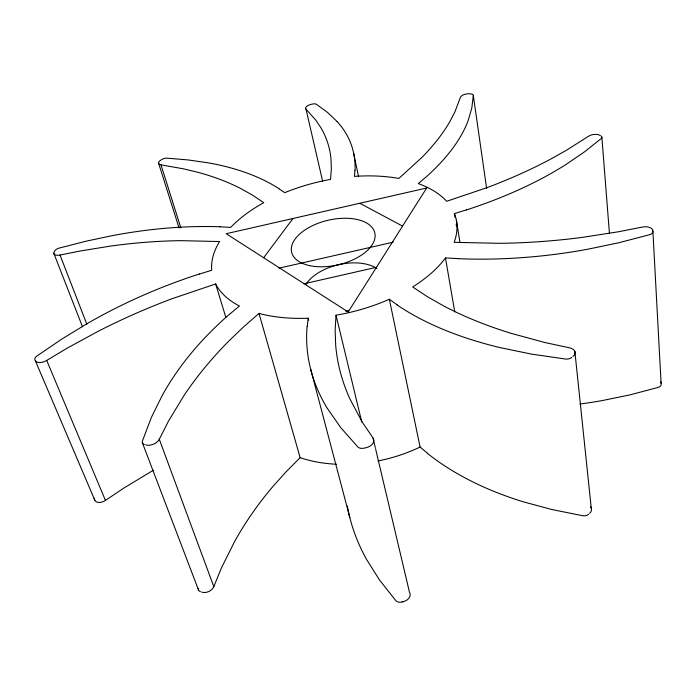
<?xml version="1.0" encoding="UTF-8"?>
<svg xmlns="http://www.w3.org/2000/svg" width="696" height="696" viewBox="0 0 696 696"><rect width="100%" height="100%" fill="white"/><g stroke="black" fill="none" stroke-linecap="round" stroke-linejoin="round"><path stroke-width="1.04" d="M466.372 209.887L454.427 213.602A125.028 67.112 -13.1 0 1 454.114 242.33L499.65 243.322A328.225 147.613 -7.8 0 0 582.256 237.397L618.283 231.803L642.356 227.07A8.23 4.472 -4.3 0 1 652.883 230.95L661.157 384.523A5.037 3.193 -1.8 0 1 658.129 387.42L629.897 394.893L601.605 400.696A264.097 146.682 -6.8 0 1 579.968 404.011M354.934 170.372L354.447 176.393A125.028 67.112 -13.1 0 1 398.851 178.454L421.976 157.383A308.398 135.007 -15.9 0 0 449.807 121.704L454.94 111.83L460.43 97.327A6.534 2.993 -9.6 0 1 469.661 93.803L470.914 93.925A4.35 1.992 -9.6 0 1 473.306 95.439L471.827 107.88L468.164 120.573A265.428 120.164 -15 0 1 425.447 177.576M652.883 231.011L652.831 231.925A5.498 2.993 -4.3 0 1 649.498 234.752L618.648 242.774L587.755 249.229A284.934 133.806 -8 0 1 458.177 258.695M397.181 304.865L389.342 299.254A125.028 67.112 -13.1 0 1 336.029 315.21L335.141 330.148L335.681 345.199A465.145 265.889 0.4 0 0 349.818 398.782L362.32 422.211L373.03 437.993L375.275 447.502M307.214 326.555L308.197 318.194A125.028 67.112 -13.1 0 1 259.008 313.409L243.4 327.05L228.671 341.205A520.895 365.731 -1 0 0 184.118 395.328L168.493 421.089L159.28 439.254A8.97 5.481 -21.1 0 1 145.864 444.944L145.681 444.892M201.744 592.122A8.152 5.759 -23.7 0 0 213.803 586.624L221.398 567.988L234.578 541.566A465.137 368.584 4 0 1 273.258 486.086L286.274 471.601L300.15 457.663A115.092 72.497 -13.1 0 0 336.446 464.223M263.645 257.746L292.973 218.492M588.59 514.231L588.442 514.361A5.481 3.941 -2.9 0 1 582.839 515.753L551.798 509.515L523.174 501.772A298.497 178.907 -2.6 0 1 427.387 453.313M425.352 177.558L418.296 183.587A125.028 67.112 -13.1 0 1 446.632 201.292L487.391 187.511A302.368 131.309 -11.9 0 0 550.527 159.184L566.492 150.232L588.651 136.181A7.247 3.532 -6.5 0 1 600.291 135.52L600.343 135.555M230.576 313.426L239.468 306.005A125.028 67.112 -13.1 0 1 215.638 283.951L171.816 298.793A526.759 393.066 -19.9 0 0 98.066 331.348L67.173 348.157L46.702 360.424A8.108 4.341 -21.7 0 1 35.235 360.528L94.787 500.154A7.439 4.654 -24 0 0 105.444 500.415L123.784 488.105L151.589 471.314A468.06 394.119 -23.7 0 1 153.451 470.261M571.764 357.44L571.677 357.5A6.038 3.758 -5.5 0 1 565.491 359.032L531.518 354.107L500.302 347.669A325.049 166.222 -4.7 0 1 397.077 304.926M199.456 274.041L211.697 270.257A125.028 67.112 -13.1 0 1 219.571 241.547L180.716 240.651A492.42 303.717 -27.3 0 0 111.421 245.958L80.832 250.882L60.03 255.04A7.143 3.445 -19.3 0 1 54.358 251.491L54.949 250.63A4.759 2.288 -19.3 0 1 58.977 248.141L86.121 241.19L112.517 235.605A376.875 224.06 -23.4 0 1 220.023 226.774M279.07 268.169L393.275 242.165M304.169 283.75L376.475 267.29M402.888 601.779L402.436 601.866M402.218 601.909L401.766 602.005M219.971 226.844L230.698 227.366A125.028 67.112 -13.1 0 1 263.749 202.675L253.126 195.524L241.86 189.121A415.321 214.081 -24.3 0 0 197.455 172.182L183.344 168.806L160.994 164.848A6.473 2.949 -16.2 0 1 161.237 159.854L162.351 159.236A4.306 1.958 -16.2 0 1 166.805 158.157L188.016 159.923L207.921 162.786A330.148 170.903 -21.8 0 1 278.879 188.581M458.212 258.616L445.475 257.92A125.028 67.112 -13.1 0 1 412.632 286.97L427.248 296.592L443.239 305.709A386.228 189.416 -3.5 0 0 510.455 333.14L544.768 342.493L569.511 347.835A9.039 5.612 -5.6 0 1 572.956 356.5M200.457 591.661L200.378 591.626A5.438 3.845 -23.9 0 1 198.29 588.32M359.797 203.258L402.558 226.104M278.791 188.633L284.716 192.67A125.028 67.112 -13.1 0 1 330.548 179.394L331.357 168.78L330.974 158.74A346.625 160.01 -20 0 0 320.882 127.733L315.662 119.982L306.022 109.202A6.264 2.81 -12.9 0 1 311.269 104.313L312.591 104.035A4.167 1.87 -12.9 0 1 316.428 104.304L327.703 112.561L337.168 121.609M427.483 453.261L420.097 447.041L389.342 299.254M327.407 408.439L340.779 427.675L357.875 446.98A6.194 4.124 -13.8 0 0 363.721 448.215L365.696 447.815A9.274 6.16 -13.7 0 0 373.03 437.993M46.702 360.424L105.444 500.415M94.787 500.154L94.421 499.215A4.959 3.097 -24.1 0 1 94.317 498.11M53.801 253.3L82.519 326.842M60.03 255.04L86.861 324.301M35.157 360.31L34.904 359.649A5.411 2.888 -21.8 0 1 36.853 356.082L61.796 339.091L86.913 323.753A402.958 274.624 -18.5 0 1 199.439 273.98M142.541 443.204L198.604 590.208M159.28 439.254L213.803 586.624M158.514 162.907L179.063 227.957M160.994 164.848L180.812 227.775M215.638 283.951L225.826 317.324M259.008 313.409L300.15 457.663M310.52 368.558L349.827 517.537M308.197 318.194L308.711 320.177M336.029 315.21L361.746 421.941M375.527 448.563L409.37 591.835A8.387 6.412 -14 0 1 403.001 601.753M306.022 109.202L322.648 181.247M353.672 153.485L358.588 176.784M445.475 257.92L454.749 311.886M456.367 220.284L460.012 242.739M454.427 213.602L455.062 217.5M456.185 224.408L456.532 226.557M473.306 95.439L486.617 188.433M574.861 351.384L591.252 508.063M601.875 137.295L609.426 233.317M337.195 121.6A288.405 136.355 -18.6 0 1 355.038 170.355M601.127 136.094A4.837 2.358 -6.5 0 1 601.118 138.635L584.457 151.885L565.952 164.517A264.254 119.373 -11.5 0 1 466.416 209.948M327.364 408.456A372.395 217.778 -2.8 0 1 307.093 326.572M144.394 444.509A5.986 3.663 -21.3 0 1 142.376 441.116L151.337 417.496L162.29 395.337A401.635 270.875 -6.7 0 1 230.48 313.391M660.8 381.834A7.543 4.785 -1.9 0 1 661.2 383.487M420.097 447.041A115.092 72.497 -13.1 0 1 377.963 460.978M590.565 506.81A8.204 5.881 -3 0 1 589.59 513.343M401.209 602.11A5.603 4.289 -14.1 0 1 395.85 600.657L379.625 580.159L366.74 559.758A338.16 228.514 0.2 0 1 347.33 505.975M348.679 310.625A41.63 23.516 -13.1 0 1 345.851 311.208M305.709 284.707A41.63 23.516 -13.1 0 1 338.726 264.654A41.63 23.516 -13.1 0 1 376.928 268.499M426.665 188.016L348.174 311.991L226.209 233.717L426.665 188.016M314.888 266.472A42.7 22.855 -13.1 0 0 375.022 234.047A42.7 22.855 -13.1 0 0 309.737 227.079A42.7 22.855 -13.1 0 0 314.888 266.472"/></g></svg>
